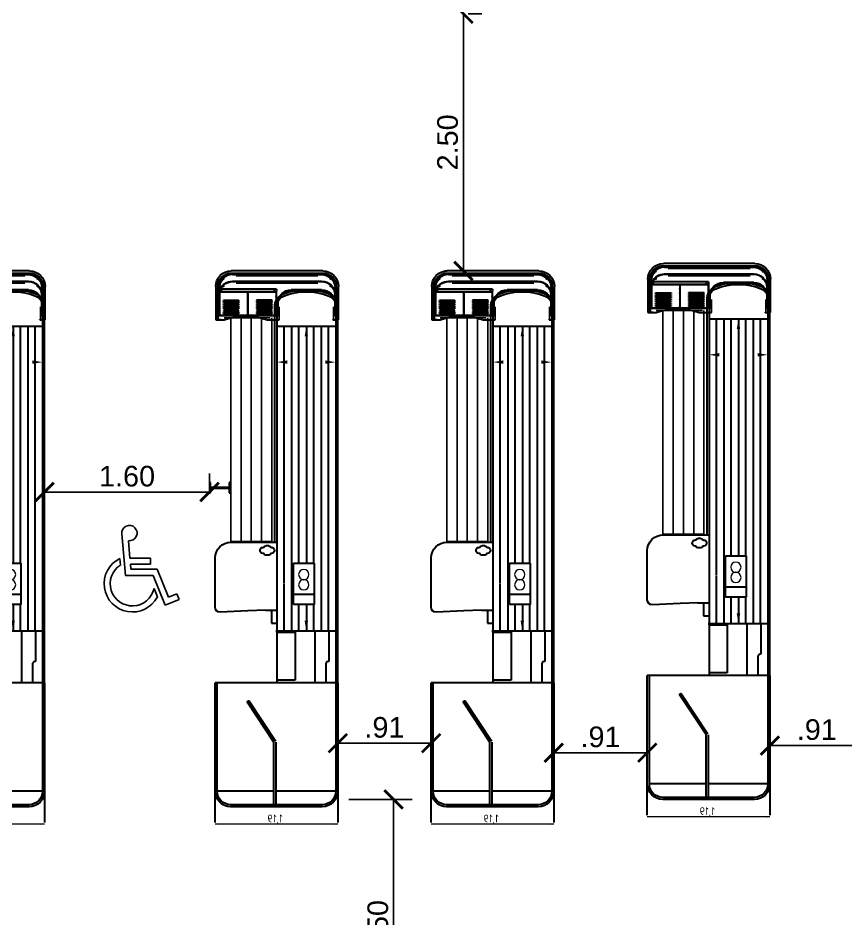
# Model space of a CAD drawing. Header units: millimetres. Extents: x 15590 to 15992, y 1055 to 1132.
# Drawn here: x 15800.44 to 15808.47, y 1075.48 to 1084.22 of the extents above; entities that cross this region are included whole.
import ezdxf
from ezdxf.enums import TextEntityAlignment as Align
from ezdxf.lldxf.tags import DXFTag

# ---------------------------------------------------------------- set-up
doc = ezdxf.new("R2010")
doc.units = ezdxf.units.MM
doc.header["$MEASUREMENT"] = 0
doc.layers.get('0').update_dxf_attribs({"lineweight": 9})
for name, color, linetype in [('AGR-CAISSE', 7, 'Continuous'), ('caisse', 7, 'Continuous'), ('CAISSES', 7, 'Continuous'), ('structure', 7, 'Continuous'), ('VISIBLE', 2, 'Continuous')]:
    doc.layers.add(name, color=color, linetype=linetype)
doc.layers.add('DM cloison', color=7, linetype='Continuous', lineweight=9)
doc.styles.add('Cotation', font='Romans.shx')
doc.styles.add('SEACAD_seiso_ttf', font='seiso.ttf')
doc.styles.get("Standard").update_dxf_attribs({"font": 'swiss.ttf', "height": 0.2})
tags = doc.linetypes.add('CENTER2', pattern=[28.575, 19.05, -3.175, 3.175, -3.175]).pattern_tags.tags
tags[10:11] = [DXFTag(74, 4), DXFTag(75, 0), DXFTag(340, '0'), DXFTag(46, 0.0), DXFTag(50, 0.0), DXFTag(44, 0.0), DXFTag(45, 0.0)]
tags[8:9] = [DXFTag(74, 4), DXFTag(75, 0), DXFTag(340, '0'), DXFTag(46, 0.0), DXFTag(50, 0.0), DXFTag(44, 0.0), DXFTag(45, 0.0)]
tags[6:7] = [DXFTag(74, 4), DXFTag(75, 0), DXFTag(340, '0'), DXFTag(46, 0.0), DXFTag(50, 0.0), DXFTag(44, 0.0), DXFTag(45, 0.0)]
tags[4:5] = [DXFTag(74, 4), DXFTag(75, 0), DXFTag(340, '0'), DXFTag(46, 0.0), DXFTag(50, 0.0), DXFTag(44, 0.0), DXFTag(45, 0.0)]
doc.dimstyles.new('DECIMAL-100', dxfattribs={"dimtxt": 0.15, "dimasz": 0.1, "dimexe": 0.2, "dimexo": 0.2, "dimgap": 0.05, "dimtad": 1, "dimzin": 4, "dimdsep": 46, "dimtxsty": 'Cotation', "dimcen": -0.5, "dimclrd": 1, "dimclre": 1, "dimclrt": 1, "dimadec": 0, "dimazin": 0, "dimtfac": 0.75, "dimtix": 1, "dimtmove": 2, "dimatfit": 3, "dimfxl": 1, "dimtvp": 0.9, "dimtolj": 1, "dimarcsym": 0})
doc.dimstyles.get("Standard").update_dxf_attribs({"dimtxt": 0.2, "dimasz": 0.18, "dimexe": 0.18, "dimexo": 0.0625, "dimgap": 0.05, "dimtad": 1, "dimzin": 4, "dimdsep": 46, "dimtxsty": 'Standard', "dimblk": 'ARCHTICK', "dimcen": 0.09, "dimadec": 0, "dimazin": 0, "dimtfac": 1, "dimtofl": 0, "dimtmove": 0, "dimatfit": 3, "dimfxl": 1, "dimtolj": 1, "dimtzin": 0, "dimarcsym": 0})

# ---------------------------------------------------------------- blocks, each defined once
blk = doc.blocks.new('_ArchTick')
at = {"color": 0, "linetype": 'ByBlock', "const_width": 0.15}
blk.add_lwpolyline([(-0.5, -0.5), (0.5, 0.5)], dxfattribs=at)
blk = doc.blocks.new('*D318')
at = {"color": 0, "lineweight": -2, "transparency": 16777216}
for p, q in [((15803.6452, 1076.6395), (15804.259, 1076.6395)), ((15804.079, 1074.1437), (15804.079, 1076.6395)), ((15803.6452, 1074.1437), (15804.259, 1074.1437))]:
    blk.add_line(p, q, dxfattribs=at)
at = {"layer": 'DEFPOINTS', "color": 0, "transparency": 16777216}
for p in [(15803.5827, 1076.6395), (15804.079, 1076.6395), (15803.5827, 1074.1437)]:
    blk.add_point(p, dxfattribs=at)
at = {"color": 0, "lineweight": -2, "transparency": 16777216, "xscale": 0.18, "yscale": 0.18, "zscale": 0.18}
for p, rotation in [((15804.079, 1076.6395), 90), ((15804.079, 1074.1437), 270)]:
    blk.add_blockref('_ArchTick', p, dxfattribs=dict(at, rotation=rotation))
at = {"color": 0, "transparency": 16777216, "insert": (15803.9262, 1075.3916), "char_height": 0.2, "attachment_point": 5, "rotation": 90}
blk.add_mtext('\\A1;2.50', dxfattribs=at)
blk = doc.blocks.new('*D303')
at = {"color": 0, "lineweight": -2, "transparency": 16777216}
for p, q in [((15804.7555, 1081.7667), (15804.7555, 1084.2627)), ((15804.8031, 1084.2627), (15804.9355, 1084.2627)), ((15805.11, 1081.7667), (15804.5755, 1081.7667))]:
    blk.add_line(p, q, dxfattribs=at)
at = {"layer": 'DEFPOINTS', "color": 0, "transparency": 16777216}
for p in [(15804.7406, 1084.2627), (15804.7555, 1084.2627), (15805.1725, 1081.7667)]:
    blk.add_point(p, dxfattribs=at)
at = {"color": 0, "lineweight": -2, "transparency": 16777216, "xscale": 0.18, "yscale": 0.18, "zscale": 0.18}
for p, rotation in [((15804.7555, 1084.2627), 90), ((15804.7555, 1081.7667), 270)]:
    blk.add_blockref('_ArchTick', p, dxfattribs=dict(at, rotation=rotation))
at = {"color": 0, "transparency": 16777216, "insert": (15804.6027, 1083.0147), "char_height": 0.2, "attachment_point": 5, "rotation": 90}
blk.add_mtext('\\A1;2.50', dxfattribs=at)
blk = doc.blocks.new('*D75')
at = {"layer": 'CAISSES', "color": 1, "lineweight": -2, "transparency": 16777216}
for p, q in [((15696.0335, 1128.7426), (15696.1047, 1128.7426)), ((15695.9047, 1125.8851), (15695.9047, 1128.6426)), ((15696.0335, 1125.7851), (15696.1047, 1125.7851))]:
    blk.add_line(p, q, dxfattribs=at)
at = {"layer": 'CAISSES', "color": 1, "transparency": 16777216}
for points in [[(15695.8881, 1128.6426), (15695.9214, 1128.6426), (15695.9047, 1128.7426)], [(15695.8881, 1125.8851), (15695.9214, 1125.8851), (15695.9047, 1125.7851)]]:
    blk.add_solid(points, dxfattribs=at)
at = {"layer": 'DEFPOINTS', "color": 0, "transparency": 16777216}
for p in [(15695.8335, 1128.7426), (15695.9047, 1128.7426), (15695.8335, 1125.7851)]:
    blk.add_point(p, dxfattribs=at)
at = {"layer": 'CAISSES', "color": 1, "transparency": 16777216, "insert": (15695.7797, 1127.2639), "char_height": 0.15, "attachment_point": 5, "rotation": 90, "style": 'Cotation'}
blk.add_mtext('\\A1;2.96', dxfattribs=at)
blk = doc.blocks.new('*D76')
at = {"layer": 'CAISSES', "color": 1, "lineweight": -2, "transparency": 16777216}
for p, q in [((15695.6199, 1128.5426), (15695.6199, 1128.194)), ((15696.1895, 1128.5426), (15696.1895, 1128.194)), ((15696.0895, 1128.394), (15695.7199, 1128.394))]:
    blk.add_line(p, q, dxfattribs=at)
at = {"layer": 'CAISSES', "color": 1, "transparency": 16777216}
for points in [[(15695.7199, 1128.4107), (15695.7199, 1128.3773), (15695.6199, 1128.394)], [(15696.0895, 1128.4107), (15696.0895, 1128.3773), (15696.1895, 1128.394)]]:
    blk.add_solid(points, dxfattribs=at)
at = {"layer": 'DEFPOINTS', "color": 0, "transparency": 16777216}
for p in [(15695.6199, 1128.7426), (15696.1895, 1128.7426), (15695.6199, 1128.394)]:
    blk.add_point(p, dxfattribs=at)
at = {"layer": 'CAISSES', "color": 1, "transparency": 16777216, "insert": (15695.9047, 1128.519), "char_height": 0.15, "attachment_point": 5, "style": 'Cotation'}
blk.add_mtext('\\A1;.57', dxfattribs=at)
blk = doc.blocks.new('A$C20E746EF')
at = {"layer": 'CAISSES', "color": 3}
for p, q in [((0.0469, 0.0595), (0.0469, 0.0035)), ((0.5733, 0.0515), (0.5733, 0.0003))]:
    blk.add_line(p, q, dxfattribs=at)
at = {"layer": 'VISIBLE', "color": 3, "linetype": 'Continuous', "lineweight": 30}
for p, q in [((0.1513, 0.4755), (1.0386, 0.4755)), ((1.0386, 0.4553), (0.1513, 0.4553)), ((1.0386, 0.4538), (0.1513, 0.4538)), ((0.1518, 0.4538), (0.1518, 0.4523)), ((0.1629, 0.4464), (0.1629, 0.4452)), ((0.1629, 0.4464), (1.027, 0.4464)), ((0.1629, 0.4452), (1.027, 0.4452)), ((0.1931, 0.4452), (0.1629, 0.4452)), ((0.1654, 0.4447), (1.0245, 0.4447)), ((0.5937, 0.4407), (0.1654, 0.4407)), ((0.9968, 0.4452), (0.1931, 0.4452)), ((0.1931, 0.4452), (0.1931, 0.4447)), ((0.1931, 0.4351), (0.1931, 0.4407)), ((1.0245, 0.4407), (0.5962, 0.4407)), ((0.9968, 0.4447), (0.9968, 0.4452)), ((1.027, 0.4452), (0.9968, 0.4452)), ((0.9968, 0.4407), (0.9968, 0.4351)), ((1.027, 0.4464), (1.027, 0.4452)), ((1.0381, 0.4523), (1.0381, 0.4538)), ((0.1628, 0.3756), (0.1629, 0.3756)), ((0.1628, 0.3741), (0.1636, 0.3741)), ((0.1629, 0.3756), (0.1629, 0.3768)), ((1.027, 0.3768), (0.1629, 0.3768)), ((1.027, 0.3756), (0.1629, 0.3756)), ((0.1931, 0.3741), (0.1636, 0.3741)), ((0.1636, 0.3741), (0.1636, 0.3726)), ((0.1931, 0.3726), (0.1636, 0.3726)), ((0.1636, 0.3726), (0.1636, 0.3726)), ((0.1931, 0.3756), (0.1931, 0.3741)), ((0.1931, 0.3656), (0.1931, 0.3741)), ((0.9917, 0.4301), (0.1981, 0.4301)), ((0.9917, 0.3605), (0.1981, 0.3605)), ((0.9968, 0.3741), (0.9968, 0.3756)), ((0.9968, 0.3741), (0.9968, 0.3656)), ((1.0268, 0.3741), (0.9968, 0.3741)), ((1.0268, 0.3726), (0.9968, 0.3726)), ((1.0268, 0.3741), (1.027, 0.3741)), ((1.0268, 0.3741), (1.0268, 0.3726)), ((1.0268, 0.3726), (1.0268, 0.3726)), ((1.027, 0.3756), (1.027, 0.3768)), ((0, 0.0015), (0, 0.3242)), ((0.0202, 0.3242), (0.0202, 0.0398)), ((0.0217, 0.3242), (0.0217, 0.0418)), ((0.0217, 0.2889), (0.0217, 0.2889)), ((0.0222, 0.2889), (0.0217, 0.2889)), ((0.0222, 0.3242), (0.0222, 0.0419)), ((0.0237, 0.3242), (0.0222, 0.3242)), ((0.0318, 0.2839), (0.0318, 0.3141)), ((0.0318, 0.2839), (0.0318, 0.246)), ((0.0323, 0.2839), (0.0318, 0.2839)), ((0.0323, 0.2561), (0.0323, 0.3116)), ((0.0363, 0.3116), (0.0363, 0.2788)), ((0.0363, 0.2839), (0.0378, 0.2839)), ((0.1628, 0.2935), (0.1629, 0.2935)), ((0.1628, 0.2919), (0.1628, 0.2919)), ((0.1931, 0.2919), (0.1628, 0.2919)), ((0.1628, 0.2919), (0.1628, 0.2904)), ((0.1931, 0.2904), (0.1628, 0.2904)), ((0.1628, 0.2904), (0.1628, 0.2904)), ((0.1629, 0.2935), (0.1629, 0.2947)), ((0.4573, 0.2947), (0.1629, 0.2947)), ((0.4573, 0.2935), (0.1629, 0.2935)), ((0.1931, 0.2935), (0.1931, 0.2919)), ((0.1931, 0.2834), (0.1931, 0.2919)), ((0.422, 0.2783), (0.1981, 0.2783)), ((0.427, 0.2919), (0.427, 0.2935)), ((0.427, 0.2919), (0.427, 0.2834)), ((0.4573, 0.2919), (0.427, 0.2919)), ((0.4573, 0.2904), (0.427, 0.2904)), ((0.4573, 0.2935), (0.4573, 0.2947)), ((0.4573, 0.2919), (0.4573, 0.2904)), ((0.4573, 0.2904), (0.4573, 0.2904)), ((0.601, 0.2989), (0.6212, 0.2989)), ((0.601, 0.2987), (0.601, 0.2989)), ((0.601, 0.2987), (0.601, 0.2817)), ((0.601, 0.2817), (0.601, 0.2803)), ((0.601, 0.2189), (0.601, 0.2803)), ((0.6028, 0.2768), (0.6028, 0.054)), ((0.6043, 0.2756), (0.6043, 0.054)), ((0.6212, 0.2742), (0.6212, 0.2998)), ((0.6212, 0.2998), (1.1374, 0.2998)), ((0.6212, 0.2731), (0.6212, 0.2742)), ((1.1374, 0.2742), (0.6212, 0.2742)), ((1.1374, 0.2731), (0.6212, 0.2731)), ((0.6212, 0.2731), (1.1374, 0.2731)), ((0.6212, 0.2718), (1.1374, 0.2718)), ((0.8785, 0.2718), (0.8785, 0.0538)), ((0.8801, 0.2718), (0.8801, 0.0538)), ((1.1374, 0.2998), (1.1374, 0.2742)), ((1.1374, 0.2989), (1.1576, 0.2989)), ((1.1374, 0.2731), (1.1374, 0.2742)), ((1.1536, 0.2989), (1.1536, 0.3116)), ((1.1543, 0.2758), (1.1543, 0.0538)), ((1.1559, 0.2768), (1.1559, 0.0538)), ((1.1576, 0.3116), (1.1576, 0.2559)), ((1.1576, 0.2987), (1.1576, 0.2989)), ((1.1576, 0.2987), (1.1576, 0.2817)), ((1.1581, 0.2839), (1.1576, 0.2839)), ((1.1576, 0.2803), (1.1576, 0.2817)), ((1.1576, 0.2189), (1.1576, 0.2803)), ((1.1581, 0.3141), (1.1581, 0.2839)), ((1.1581, 0.0671), (1.1581, 0.2839)), ((1.1677, 0.3242), (1.1662, 0.3242)), ((1.1677, 0.0419), (1.1677, 0.3242)), ((1.1682, 0.2889), (1.1677, 0.2889)), ((1.1682, 0.0418), (1.1682, 0.3242)), ((1.1682, 0.2889), (1.1682, 0.2889)), ((1.1697, 0.0398), (1.1697, 0.3242)), ((1.1899, 0.3242), (1.1899, 0.0003)), ((0.0318, 0.2143), (0.0318, 0.2445)), ((0.0318, 0.2143), (0.0318, 0.1624)), ((0.0333, 0.2143), (0.0318, 0.2143)), ((0.0333, 0.2143), (0.0333, 0.2445)), ((0.0333, 0.2143), (0.0418, 0.2143)), ((0.034, 0.2445), (0.034, 0.2143)), ((0.034, 0.2445), (0.0355, 0.2445)), ((0.0355, 0.2445), (0.0355, 0.2445)), ((0.0355, 0.2445), (0.0355, 0.2143)), ((0.601, 0.2189), (0.601, 0.2189)), ((0.601, 0.0459), (0.601, 0.2189)), ((0.6022, 0.2341), (0.6028, 0.2341)), ((0.6022, 0.2275), (0.6022, 0.2341)), ((0.6028, 0.2284), (0.6022, 0.2284)), ((0.6028, 0.2275), (0.6022, 0.2275)), ((0.6022, 0.1928), (0.6028, 0.1928)), ((0.6022, 0.1871), (0.6022, 0.1928)), ((0.6022, 0.1916), (0.6028, 0.1916)), ((0.6028, 0.1871), (0.6022, 0.1871)), ((0.6025, 0.1871), (0.6025, 0.1916)), ((0.6028, 0.1904), (0.6025, 0.1904)), ((0.6025, 0.1904), (0.6025, 0.1904)), ((0.6025, 0.1871), (0.6025, 0.1904)), ((0.6431, 0.1897), (0.6431, 0.1926)), ((0.6431, 0.1926), (0.7943, 0.1926)), ((0.6431, 0.1913), (0.7943, 0.1913)), ((0.7943, 0.1897), (0.6431, 0.1897)), ((0.6431, 0.1781), (0.6431, 0.181)), ((0.6431, 0.181), (0.7943, 0.181)), ((0.6431, 0.1797), (0.7943, 0.1797)), ((0.7943, 0.1781), (0.6431, 0.1781)), ((0.7943, 0.1926), (0.7943, 0.1897)), ((0.7943, 0.181), (0.7943, 0.1781)), ((0.8783, 0.2341), (0.8785, 0.2341)), ((0.8783, 0.2275), (0.8783, 0.2341)), ((0.8785, 0.2284), (0.8783, 0.2284)), ((0.8785, 0.2275), (0.8783, 0.2275)), ((0.8783, 0.1871), (0.8783, 0.1928)), ((0.8783, 0.1928), (0.8785, 0.1928)), ((0.8783, 0.1916), (0.8785, 0.1916)), ((0.8785, 0.1871), (0.8783, 0.1871)), ((0.8801, 0.2341), (0.8803, 0.2341)), ((0.8803, 0.2284), (0.8801, 0.2284)), ((0.8803, 0.2275), (0.8801, 0.2275)), ((0.8801, 0.1928), (0.8803, 0.1928)), ((0.8801, 0.1916), (0.8803, 0.1916)), ((0.8803, 0.1871), (0.8801, 0.1871)), ((0.8803, 0.2341), (0.8803, 0.2275)), ((0.8803, 0.1928), (0.8803, 0.1871)), ((0.9643, 0.1926), (0.9643, 0.1897)), ((1.1155, 0.1926), (0.9643, 0.1926)), ((1.1155, 0.1913), (0.9643, 0.1913)), ((0.9643, 0.1897), (1.1155, 0.1897)), ((0.9643, 0.181), (0.9643, 0.1781)), ((1.1155, 0.181), (0.9643, 0.181)), ((1.1155, 0.1797), (0.9643, 0.1797)), ((0.9643, 0.1781), (1.1155, 0.1781)), ((1.1155, 0.1897), (1.1155, 0.1926)), ((1.1155, 0.1781), (1.1155, 0.181)), ((1.1559, 0.2341), (1.1564, 0.2341)), ((1.1564, 0.2284), (1.1559, 0.2284)), ((1.1564, 0.2275), (1.1559, 0.2275)), ((1.1559, 0.1928), (1.1564, 0.1928)), ((1.1559, 0.1916), (1.1564, 0.1916)), ((1.1559, 0.1904), (1.1561, 0.1904)), ((1.1564, 0.1871), (1.1559, 0.1871)), ((1.1561, 0.1871), (1.1561, 0.1916)), ((1.1561, 0.1904), (1.1561, 0.1904)), ((1.1561, 0.1871), (1.1561, 0.1904)), ((1.1564, 0.2341), (1.1564, 0.2275)), ((1.1564, 0.1928), (1.1564, 0.1871)), ((1.1576, 0.2189), (1.1576, 0.2189)), ((1.1576, 0.0459), (1.1576, 0.2189)), ((1.1581, 0.2143), (1.1576, 0.2143)), ((1.1581, 0.2445), (1.1581, 0.2143)), ((1.1581, 0.0479), (1.1581, 0.2143)), ((0.0318, 0.1321), (0.0318, 0.1624)), ((0.0318, 0.1321), (0.0318, 0.0464)), ((0.0333, 0.1321), (0.0318, 0.1321)), ((0.0333, 0.1624), (0.0333, 0.1624)), ((0.0333, 0.1624), (0.0333, 0.1321)), ((0.0333, 0.1624), (0.0348, 0.1624)), ((0.0333, 0.1321), (0.0418, 0.1321)), ((0.0348, 0.1624), (0.0348, 0.1624)), ((0.0348, 0.1624), (0.0348, 0.1321)), ((0.0469, 0.1271), (0.0469, 0.0515)), ((0.5733, 0.0515), (0.5733, 0.1271)), ((0.5783, 0.1321), (0.5869, 0.1321)), ((0.5854, 0.1624), (0.5854, 0.1624)), ((0.5869, 0.1624), (0.5854, 0.1624)), ((0.5854, 0.1321), (0.5854, 0.1624)), ((0.5869, 0.1624), (0.5869, 0.1624)), ((0.5869, 0.1321), (0.5869, 0.1624)), ((0.5884, 0.1321), (0.5869, 0.1321)), ((0.5884, 0.1624), (0.5884, 0.1321)), ((0.5884, 0.0464), (0.5884, 0.1321)), ((0.6022, 0.1292), (0.6028, 0.1292)), ((0.6022, 0.1234), (0.6022, 0.1292)), ((0.6022, 0.128), (0.6028, 0.128)), ((0.6028, 0.1234), (0.6022, 0.1234)), ((0.6025, 0.1234), (0.6025, 0.128)), ((0.6028, 0.1268), (0.6025, 0.1268)), ((0.6025, 0.1268), (0.6025, 0.1268)), ((0.6025, 0.1234), (0.6025, 0.1268)), ((0.6431, 0.1665), (0.6431, 0.1694)), ((0.6431, 0.1694), (0.7943, 0.1694)), ((0.6431, 0.1682), (0.7943, 0.1682)), ((0.7943, 0.1665), (0.6431, 0.1665)), ((0.6431, 0.155), (0.6431, 0.1578)), ((0.6431, 0.1578), (0.7943, 0.1578)), ((0.6431, 0.1566), (0.7943, 0.1566)), ((0.7943, 0.155), (0.6431, 0.155)), ((0.6431, 0.1434), (0.6431, 0.1463)), ((0.6431, 0.1463), (0.7943, 0.1463)), ((0.6431, 0.145), (0.7943, 0.145)), ((0.7943, 0.1434), (0.6431, 0.1434)), ((0.6431, 0.1318), (0.6431, 0.1347)), ((0.6431, 0.1347), (0.7943, 0.1347)), ((0.6431, 0.1335), (0.7943, 0.1335)), ((0.7943, 0.1318), (0.6431, 0.1318)), ((0.6431, 0.1203), (0.6431, 0.1231)), ((0.6431, 0.1231), (0.7943, 0.1231)), ((0.6431, 0.1219), (0.7943, 0.1219)), ((0.7943, 0.1203), (0.6431, 0.1203)), ((0.6431, 0.1087), (0.6431, 0.1116)), ((0.6431, 0.1116), (0.7943, 0.1116)), ((0.6431, 0.1103), (0.7943, 0.1103)), ((0.7943, 0.1087), (0.6431, 0.1087)), ((0.6431, 0.0971), (0.6431, 0.1)), ((0.6431, 0.1), (0.7943, 0.1)), ((0.6431, 0.0988), (0.7943, 0.0988)), ((0.7943, 0.0971), (0.6431, 0.0971)), ((0.6431, 0.0855), (0.6431, 0.0884)), ((0.6431, 0.0884), (0.7943, 0.0884)), ((0.7943, 0.1694), (0.7943, 0.1665)), ((0.7943, 0.1578), (0.7943, 0.155)), ((0.7943, 0.1463), (0.7943, 0.1434)), ((0.7943, 0.1347), (0.7943, 0.1318)), ((0.7943, 0.1231), (0.7943, 0.1203)), ((0.7943, 0.1116), (0.7943, 0.1087)), ((0.7943, 0.1), (0.7943, 0.0971)), ((0.7943, 0.0884), (0.7943, 0.0855)), ((0.8783, 0.1234), (0.8783, 0.1292)), ((0.8783, 0.1292), (0.8785, 0.1292)), ((0.8783, 0.128), (0.8785, 0.128)), ((0.8785, 0.1234), (0.8783, 0.1234)), ((0.8801, 0.1292), (0.8803, 0.1292)), ((0.8801, 0.128), (0.8803, 0.128)), ((0.8803, 0.1234), (0.8801, 0.1234)), ((0.8803, 0.1292), (0.8803, 0.1234)), ((0.9643, 0.1694), (0.9643, 0.1665)), ((1.1155, 0.1694), (0.9643, 0.1694)), ((1.1155, 0.1682), (0.9643, 0.1682)), ((0.9643, 0.1665), (1.1155, 0.1665)), ((0.9643, 0.1578), (0.9643, 0.155)), ((1.1155, 0.1578), (0.9643, 0.1578)), ((1.1155, 0.1566), (0.9643, 0.1566)), ((0.9643, 0.155), (1.1155, 0.155)), ((0.9643, 0.1463), (0.9643, 0.1434)), ((1.1155, 0.1463), (0.9643, 0.1463)), ((1.1155, 0.145), (0.9643, 0.145)), ((0.9643, 0.1434), (1.1155, 0.1434)), ((0.9643, 0.1347), (0.9643, 0.1318)), ((1.1155, 0.1347), (0.9643, 0.1347)), ((1.1155, 0.1335), (0.9643, 0.1335)), ((0.9643, 0.1318), (1.1155, 0.1318)), ((0.9643, 0.1231), (0.9643, 0.1203)), ((1.1155, 0.1231), (0.9643, 0.1231)), ((1.1155, 0.1219), (0.9643, 0.1219)), ((0.9643, 0.1203), (1.1155, 0.1203)), ((0.9643, 0.1116), (0.9643, 0.1087)), ((1.1155, 0.1116), (0.9643, 0.1116)), ((1.1155, 0.1103), (0.9643, 0.1103)), ((0.9643, 0.1087), (1.1155, 0.1087)), ((0.9643, 0.1), (0.9643, 0.0971)), ((1.1155, 0.1), (0.9643, 0.1)), ((1.1155, 0.0988), (0.9643, 0.0988)), ((0.9643, 0.0971), (1.1155, 0.0971)), ((0.9643, 0.0884), (0.9643, 0.0855)), ((1.1155, 0.0884), (0.9643, 0.0884)), ((1.1155, 0.1665), (1.1155, 0.1694)), ((1.1155, 0.155), (1.1155, 0.1578)), ((1.1155, 0.1434), (1.1155, 0.1463)), ((1.1155, 0.1318), (1.1155, 0.1347)), ((1.1155, 0.1203), (1.1155, 0.1231)), ((1.1155, 0.1087), (1.1155, 0.1116)), ((1.1155, 0.0971), (1.1155, 0.1)), ((1.1155, 0.0855), (1.1155, 0.0884)), ((1.1559, 0.1292), (1.1564, 0.1292)), ((1.1559, 0.128), (1.1564, 0.128)), ((1.1559, 0.1268), (1.1561, 0.1268)), ((1.1564, 0.1234), (1.1559, 0.1234)), ((1.1561, 0.1234), (1.1561, 0.128)), ((1.1561, 0.1268), (1.1561, 0.1268)), ((1.1561, 0.1234), (1.1561, 0.1268)), ((1.1564, 0.1292), (1.1564, 0.1234)), ((0, 0.0015), (0.0202, 0.0015)), ((0.0202, 0.0035), (0.0202, 0.0398)), ((0.0202, 0.003), (0.0202, 0.0015)), ((0.0217, 0.0015), (0.0222, 0.0015)), ((0.0222, 0.0419), (0.0222, 0.0398)), ((0.0222, 0.0419), (0.0469, 0.0419)), ((0.0222, 0.0035), (0.0222, 0.0398)), ((0.0222, 0.0035), (0.0222, 0.0398)), ((0.0524, 0.0035), (0.0222, 0.0035)), ((0.0222, 0.0015), (0.0222, 0.0003)), ((0.0524, 0.0015), (0.0222, 0.0015)), ((0.0469, 0.0003), (0.0222, 0.0003)), ((0.0318, 0.0464), (0.0333, 0.0464)), ((0.0318, 0.0419), (0.0318, 0.0464)), ((0.0418, 0.0464), (0.0333, 0.0464)), ((0.0333, 0.0464), (0.0333, 0.0434)), ((0.0333, 0.0419), (0.0333, 0.0434)), ((0.0333, 0.0434), (0.0348, 0.0434)), ((0.0333, 0.0419), (0.0333, 0.0434)), ((0.0348, 0.0464), (0.0348, 0.0434)), ((0.0348, 0.0434), (0.0348, 0.0434)), ((0.0348, 0.0434), (0.0348, 0.0434)), ((0.0348, 0.0419), (0.0348, 0.0434)), ((0.0348, 0.0434), (0.0469, 0.0434)), ((0.0474, 0.0035), (0.0474, 0.0015)), ((0.0524, 0.0035), (0.0474, 0.0035)), ((0.0474, 0.003), (0.0519, 0.003)), ((0.0474, 0.003), (0.0519, 0.003)), ((0.0519, 0.003), (0.0519, 0.0035)), ((0.0519, 0.0015), (0.0519, 0.003)), ((0.0524, 0.0035), (0.0524, 0.0015)), ((0.0524, 0.0035), (0.0524, 0.002)), ((0.0524, 0.002), (0.0524, 0.002)), ((0.5733, 0.0434), (0.5854, 0.0434)), ((0.5733, 0.0419), (0.601, 0.0419)), ((0.6919, 0.0003), (0.5733, 0.0003)), ((0.5869, 0.0464), (0.5783, 0.0464)), ((0.5854, 0.0434), (0.5854, 0.0464)), ((0.5854, 0.0434), (0.5854, 0.0434)), ((0.5869, 0.0434), (0.5854, 0.0434)), ((0.5854, 0.0434), (0.5854, 0.0434)), ((0.5854, 0.0419), (0.5854, 0.0434)), ((0.5854, 0.0434), (0.5869, 0.0434)), ((0.5869, 0.0464), (0.5884, 0.0464)), ((0.5869, 0.0434), (0.5869, 0.0464)), ((0.5869, 0.0434), (0.5869, 0.0419)), ((0.5884, 0.0464), (0.5884, 0.0419)), ((0.5884, 0.0449), (0.601, 0.0449)), ((0.5884, 0.0434), (0.601, 0.0434)), ((0.601, 0.0459), (0.601, 0.0432)), ((0.601, 0.0432), (0.601, 0.0429)), ((1.1576, 0.0432), (0.601, 0.0432)), ((0.6025, 0.0429), (0.601, 0.0429)), ((0.601, 0.0419), (0.601, 0.0429)), ((0.6025, 0.0419), (0.601, 0.0419)), ((0.6022, 0.0656), (0.6028, 0.0656)), ((0.6022, 0.0598), (0.6022, 0.0656)), ((0.6022, 0.0644), (0.6028, 0.0644)), ((0.6028, 0.0598), (0.6022, 0.0598)), ((0.6025, 0.0598), (0.6025, 0.0644)), ((0.6028, 0.0632), (0.6025, 0.0632)), ((0.6025, 0.0632), (0.6025, 0.0632)), ((0.6025, 0.0598), (0.6025, 0.0632)), ((0.6025, 0.0432), (0.6025, 0.0429)), ((0.6025, 0.0419), (0.6025, 0.0429)), ((0.6025, 0.0419), (1.1561, 0.0419)), ((0.6043, 0.054), (0.6028, 0.054)), ((0.6431, 0.0872), (0.7943, 0.0872)), ((0.7943, 0.0855), (0.6431, 0.0855)), ((0.6431, 0.074), (0.6431, 0.0769)), ((0.6431, 0.0769), (0.7943, 0.0769)), ((0.6431, 0.0756), (0.7943, 0.0756)), ((0.7943, 0.074), (0.6431, 0.074)), ((0.6431, 0.0653), (0.7943, 0.0653)), ((0.6431, 0.0624), (0.6431, 0.0653)), ((0.6431, 0.0641), (0.7943, 0.0641)), ((0.7943, 0.0624), (0.6431, 0.0624)), ((0.7943, 0.0769), (0.7943, 0.074)), ((0.7943, 0.0653), (0.7943, 0.0624)), ((0.8783, 0.0598), (0.8783, 0.0656)), ((0.8783, 0.0656), (0.8785, 0.0656)), ((0.8783, 0.0644), (0.8785, 0.0644)), ((0.8785, 0.0598), (0.8783, 0.0598)), ((0.8801, 0.0656), (0.8803, 0.0656)), ((0.8801, 0.0644), (0.8803, 0.0644)), ((0.8803, 0.0598), (0.8801, 0.0598)), ((0.8803, 0.0656), (0.8803, 0.0598)), ((1.1155, 0.0872), (0.9643, 0.0872)), ((0.9643, 0.0855), (1.1155, 0.0855)), ((0.9643, 0.0769), (0.9643, 0.074)), ((1.1155, 0.0769), (0.9643, 0.0769)), ((1.1155, 0.0756), (0.9643, 0.0756)), ((0.9643, 0.074), (1.1155, 0.074)), ((1.1155, 0.0653), (0.9643, 0.0653)), ((0.9643, 0.0653), (0.9643, 0.0624)), ((1.1155, 0.0641), (0.9643, 0.0641)), ((0.9643, 0.0624), (1.1155, 0.0624)), ((1.1899, 0.0003), (1.1086, 0.0003)), ((1.1155, 0.074), (1.1155, 0.0769)), ((1.1155, 0.0624), (1.1155, 0.0653)), ((1.1374, 0.0015), (1.1374, 0.0035)), ((1.1677, 0.0035), (1.1374, 0.0035)), ((1.1425, 0.0035), (1.1374, 0.0035)), ((1.138, 0.002), (1.1374, 0.002)), ((1.1677, 0.0015), (1.1374, 0.0015)), ((1.138, 0.0035), (1.138, 0.003)), ((1.138, 0.003), (1.1425, 0.003)), ((1.138, 0.0015), (1.138, 0.003)), ((1.138, 0.003), (1.1425, 0.003)), ((1.1425, 0.0035), (1.1425, 0.0015)), ((1.1677, 0.0015), (1.1425, 0.0015)), ((1.1559, 0.0656), (1.1564, 0.0656)), ((1.1559, 0.0644), (1.1564, 0.0644)), ((1.1559, 0.0632), (1.1561, 0.0632)), ((1.1564, 0.0598), (1.1559, 0.0598)), ((1.1561, 0.0598), (1.1561, 0.0644)), ((1.1561, 0.0632), (1.1561, 0.0632)), ((1.1561, 0.0598), (1.1561, 0.0632)), ((1.1561, 0.0432), (1.1561, 0.0429)), ((1.1561, 0.0429), (1.1576, 0.0429)), ((1.1561, 0.0419), (1.1561, 0.0429)), ((1.1561, 0.0419), (1.1576, 0.0419)), ((1.1564, 0.0656), (1.1564, 0.0598)), ((1.1576, 0.0479), (1.1581, 0.0479)), ((1.1576, 0.0459), (1.1576, 0.0432)), ((1.1576, 0.0447), (1.1576, 0.0447)), ((1.1576, 0.0432), (1.1576, 0.0429)), ((1.1576, 0.0419), (1.1576, 0.0429)), ((1.1576, 0.0419), (1.1677, 0.0419)), ((1.1581, 0.062), (1.1581, 0.0671)), ((1.1581, 0.0671), (1.1581, 0.0671)), ((1.1581, 0.062), (1.1581, 0.062)), ((1.1581, 0.057), (1.1581, 0.062)), ((1.1581, 0.057), (1.1581, 0.0419)), ((1.1581, 0.0479), (1.1581, 0.0419)), ((1.1677, 0.0398), (1.1677, 0.0419)), ((1.1677, 0.0398), (1.1677, 0.0035)), ((1.1677, 0.0398), (1.1677, 0.0035)), ((1.1677, 0.0015), (1.1677, 0.0003)), ((1.1677, 0.0015), (1.1682, 0.0015)), ((1.1677, 0), (1.1677, 0.0003)), ((1.1697, 0.0398), (1.1697, 0.0035)), ((1.1697, 0), (1.1697, 0.003)), ((1.1697, 0), (1.1677, 0))]:
    blk.add_line(p, q, dxfattribs=at)
for centre, radius in [((0.2218, 0.4377), 0.00303), ((0.5949, 0.4377), 0.00328), ((0.5949, 0.4377), 0.00303), ((0.968, 0.4377), 0.00303), ((0.0762, 0.4007), 0.00303), ((1.1136, 0.4007), 0.00303), ((0.0762, 0.3312), 0.00403), ((0.0762, 0.3312), 0.00303), ((1.1136, 0.3312), 0.00403), ((1.1136, 0.3312), 0.00303), ((0.0762, 0.249), 0.00403), ((0.0762, 0.249), 0.00303), ((0.5439, 0.249), 0.00403), ((0.5439, 0.249), 0.00303)]:
    blk.add_circle(centre, radius, dxfattribs=at)
for centre, radius, start, end in [((0.1513, 0.3242), 0.1513, 90, 180), ((0.1513, 0.3242), 0.1311, 90, 180), ((0.1513, 0.3242), 0.1296, 90, 180), ((0.1518, 0.3242), 0.1281, 90, 180), ((0.1629, 0.3141), 0.1311, 90, 180), ((0.1654, 0.3116), 0.1331, 90, 180), ((0.1654, 0.3116), 0.1291, 90, 134.94638), ((0.2218, 0.4377), 0.00328, 112.61986, 0), ((0.968, 0.4377), 0.00328, 112.61986, 0), ((1.0245, 0.3116), 0.1331, 0, 90), ((1.027, 0.3141), 0.1311, 0, 90), ((1.0381, 0.3242), 0.1281, 0, 90), ((1.0386, 0.3242), 0.1513, 0, 90), ((1.0386, 0.3242), 0.1311, 0, 90), ((1.0386, 0.3242), 0.1296, 0, 90), ((0.1628, 0.2445), 0.1311, 90, 180), ((0.1628, 0.2445), 0.1296, 90, 180), ((0.1636, 0.2445), 0.1281, 90, 180), ((0.1629, 0.3141), 0.1296, 126.75918, 143.24082), ((1.0268, 0.2445), 0.1281, 25.0914, 90), ((1.027, 0.2445), 0.1311, 24.47188, 90), ((1.027, 0.2445), 0.1296, 24.77666, 90), ((1.027, 0.3141), 0.1296, 36.75918, 53.24082), ((1.0245, 0.3116), 0.1291, 0, 44.94638), ((0.1628, 0.1624), 0.1311, 90, 180), ((0.1628, 0.1624), 0.1296, 90, 180), ((0.1628, 0.1624), 0.1281, 90, 180), ((0.1654, 0.242), 0.1331, 126.97914, 143.02086), ((0.1654, 0.1599), 0.1331, 126.97914, 143.02086), ((0.4573, 0.1624), 0.1311, 0, 90), ((0.4573, 0.1624), 0.1296, 0, 90), ((0.4573, 0.1624), 0.1281, 0, 90), ((0.4548, 0.1599), 0.1331, 36.97914, 53.02086), ((1.0245, 0.242), 0.1331, 36.97914, 53.02086), ((1.027, 0.2445), 0.1311, 0, 4.98638), ((0.9003, -0.5628), 0.6004, 69.69652, 110.30348)]:
    blk.add_arc(centre, radius, start, end, dxfattribs=at)
for points in [[(0.6212, 0.2731), (0.601, 0.2731), (0.601, 0.2817)], [(0.6212, 0.2718), (0.601, 0.2718), (0.601, 0.2803)], [(1.1576, 0.2817), (1.1576, 0.2731), (1.1374, 0.2731)], [(1.1576, 0.2803), (1.1576, 0.2718), (1.1374, 0.2718)]]:
    blk.add_rational_spline(points, [1, 0.707106781187, 1], degree=2, dxfattribs=at)
blk = doc.blocks.new('*D321')
at = {"color": 0, "lineweight": -2, "transparency": 16777216}
for p, q in [((15800.6935, 1079.6763), (15800.6935, 1079.8019)), ((15802.2933, 1079.6763), (15802.2933, 1079.8019)), ((15802.2933, 1079.6219), (15800.6935, 1079.6219))]:
    blk.add_line(p, q, dxfattribs=at)
at = {"layer": 'DEFPOINTS', "color": 0, "transparency": 16777216}
for p in [(15800.6935, 1079.6219), (15800.6935, 1079.6138), (15802.2933, 1079.6138)]:
    blk.add_point(p, dxfattribs=at)
at = {"color": 0, "lineweight": -2, "transparency": 16777216, "xscale": 0.18, "yscale": 0.18, "zscale": 0.18, "rotation": 180}
blk.add_blockref('_ArchTick', (15800.6935, 1079.6219), dxfattribs=at)
at = {"color": 0, "lineweight": -2, "transparency": 16777216, "xscale": 0.18, "yscale": 0.18, "zscale": 0.18}
blk.add_blockref('_ArchTick', (15802.2933, 1079.6219), dxfattribs=at)
at = {"color": 0, "transparency": 16777216, "insert": (15801.4934, 1079.7747), "char_height": 0.2, "attachment_point": 5}
blk.add_mtext('\\A1;1.60', dxfattribs=at)
blk = doc.blocks.new('cai panneau handicape')
at = {"color": 0}
for p, q in [((-0.4538, 0.1537), (-0.3166, 0.2082)), ((-0.3166, 0.2082), (-0.2018, -0.0807)), ((-0.4538, 0.1537), (-0.432, 0.0988)), ((-0.432, 0.0988), (-0.3497, 0.1315)), ((-0.3497, 0.1315), (-0.2419, -0.1398)), ((-0.2424, 0.1283), (-0.21, 0.0468)), ((-0.2018, -0.0807), (0.0677, -0.0807)), ((0.0677, -0.0807), (0.103, -0.4848)), ((-0.2419, -0.1398), (0.0136, -0.1398)), ((0.018, -0.19), (0.0136, -0.1398)), ((-0.1756, -0.19), (0.018, -0.19)), ((-0.1756, -0.19), (-0.1756, -0.2491)), ((-0.1756, -0.2491), (0.0232, -0.2491)), ((0.0379, -0.4174), (0.0232, -0.2491)), ((0.1154, -0.1816), (0.121, -0.2461))]:
    blk.add_line(p, q, dxfattribs=at)
for centre, major_axis, start_param, end_param in [((0, 0), (-0.1939, 0.1939), 2.813248, 6.581904), ((0, 0), (-0.1521, 0.1521), 2.922199, 6.849409), ((0.0288, -0.4913), (-0.0527, 0.0527), -0.90722, 4.01418)]:
    blk.add_ellipse(centre, major_axis=major_axis, ratio=1, start_param=start_param, end_param=end_param, dxfattribs=at)
blk = doc.blocks.new('Handi')
at = {"rotation": 180}
blk.add_blockref('cai panneau handicape', (0, 0), dxfattribs=at)
blk = doc.blocks.new('*D325')
at = {"color": 0, "lineweight": -2, "transparency": 16777216}
for p, q in [((15807.728, 1077.2311), (15807.728, 1076.9831)), ((15808.638, 1077.2311), (15808.638, 1076.9831)), ((15807.728, 1077.1631), (15808.638, 1077.1631))]:
    blk.add_line(p, q, dxfattribs=at)
at = {"layer": 'DEFPOINTS', "color": 0, "transparency": 16777216}
for p in [(15807.728, 1077.2936), (15808.638, 1077.2936), (15808.638, 1077.1631)]:
    blk.add_point(p, dxfattribs=at)
at = {"color": 0, "lineweight": -2, "transparency": 16777216, "xscale": 0.18, "yscale": 0.18, "zscale": 0.18, "rotation": 180}
blk.add_blockref('_ArchTick', (15807.728, 1077.1631), dxfattribs=at)
at = {"color": 0, "lineweight": -2, "transparency": 16777216, "xscale": 0.18, "yscale": 0.18, "zscale": 0.18}
blk.add_blockref('_ArchTick', (15808.638, 1077.1631), dxfattribs=at)
at = {"color": 0, "transparency": 16777216, "insert": (15808.183, 1077.3159), "char_height": 0.2, "attachment_point": 5}
blk.add_mtext('\\A1;.91', dxfattribs=at)
blk = doc.blocks.new('*D326')
at = {"color": 0, "lineweight": -2, "transparency": 16777216}
for p, q in [((15805.632, 1077.1544), (15805.632, 1077.2727)), ((15806.5388, 1077.1544), (15806.5388, 1077.2727)), ((15805.632, 1077.0927), (15806.5388, 1077.0927))]:
    blk.add_line(p, q, dxfattribs=at)
at = {"layer": 'DEFPOINTS', "color": 0, "transparency": 16777216}
for p in [(15805.632, 1077.0919), (15806.5388, 1077.0927), (15806.5388, 1077.0919)]:
    blk.add_point(p, dxfattribs=at)
at = {"color": 0, "lineweight": -2, "transparency": 16777216, "xscale": 0.18, "yscale": 0.18, "zscale": 0.18, "rotation": 180}
blk.add_blockref('_ArchTick', (15805.632, 1077.0927), dxfattribs=at)
at = {"color": 0, "lineweight": -2, "transparency": 16777216, "xscale": 0.18, "yscale": 0.18, "zscale": 0.18}
blk.add_blockref('_ArchTick', (15806.5388, 1077.0927), dxfattribs=at)
at = {"color": 0, "transparency": 16777216, "insert": (15806.0854, 1077.2455), "char_height": 0.2, "attachment_point": 5}
blk.add_mtext('\\A1;.91', dxfattribs=at)
blk = doc.blocks.new('*D327')
at = {"color": 0, "lineweight": -2, "transparency": 16777216}
for p, q in [((15803.5371, 1077.1544), (15803.5371, 1077.365)), ((15804.4427, 1077.1544), (15804.4427, 1077.365)), ((15803.5371, 1077.185), (15804.4427, 1077.185))]:
    blk.add_line(p, q, dxfattribs=at)
at = {"layer": 'DEFPOINTS', "color": 0, "transparency": 16777216}
for p in [(15804.4427, 1077.185), (15803.5371, 1077.0919), (15804.4427, 1077.0919)]:
    blk.add_point(p, dxfattribs=at)
at = {"color": 0, "lineweight": -2, "transparency": 16777216, "xscale": 0.18, "yscale": 0.18, "zscale": 0.18, "rotation": 180}
blk.add_blockref('_ArchTick', (15803.5371, 1077.185), dxfattribs=at)
at = {"color": 0, "lineweight": -2, "transparency": 16777216, "xscale": 0.18, "yscale": 0.18, "zscale": 0.18}
blk.add_blockref('_ArchTick', (15804.4427, 1077.185), dxfattribs=at)
at = {"color": 0, "transparency": 16777216, "insert": (15803.9899, 1077.3378), "char_height": 0.2, "attachment_point": 5}
blk.add_mtext('\\A1;.91', dxfattribs=at)
blk = doc.blocks.new('CAISSE 520')
for centre in [(-0.2898, 2.2504), (-0.2898, 2.1523)]:
    blk.add_circle(centre, 0.05)
at = {"layer": 'AGR-CAISSE', "color": 7, "linetype": 'Continuous', "lineweight": 30}
for p, q in [((-0.6196, 1.1992), (-0.6196, -0.1561)), ((-0.6196, 1.1992), (0.5696, 1.1992)), ((0.5696, 0.1499), (0.5696, 1.1992)), ((0.5696, -0.1561), (0.5696, 1.1992)), ((-0.0183, 0.6305), (0.2401, 1.0223)), ((0, 0.625), (0.2563, 1.0136)), ((-0.02, 0.625), (-0.02, 0)), ((0, 0), (0, 0.625)), ((-0.4697, -0.002), (0.4197, -0.002))]:
    blk.add_line(p, q, dxfattribs=at)
at = {"layer": 'AGR-CAISSE', "color": 4, "linetype": 'Continuous', "lineweight": 30, "true_color": 0x00ffff}
for p, q in [((-0.5996, 0.1499), (-0.02, 0.1499)), ((0, 0.1479), (0.5497, 0.1479))]:
    blk.add_line(p, q, dxfattribs=at)
at = {"layer": 'AGR-CAISSE', "color": 7, "linetype": 'Continuous', "lineweight": 30}
for centre, radius, start, end in [((0.2464, 1.0145), 0.00999, 354.64653, 128.81324), ((-0.4697, 0.1479), 0.1499, 180, 270), ((0.4197, 0.1479), 0.1499, 270, 0)]:
    blk.add_arc(centre, radius, start, end, dxfattribs=at)
at = {"layer": 'CAISSES', "color": 7, "linetype": 'Continuous', "lineweight": 30}
for p, q in [((-0.6196, 1.111), (-0.6196, 4.8653)), ((-0.5996, 4.8646), (-0.5996, 1.111)), ((-0.03, 4.8488), (-0.03, 1.7032)), ((-0.01, 2.5652), (-0.01, 4.8481)), ((0.4147, 2.5652), (-0.03, 2.5652)), ((0.0241, 2.5148), (0.0331, 2.5148)), ((0.0241, 2.4548), (0.0331, 2.4548)), ((0.0491, 2.5307), (0.079, 2.5307)), ((0.095, 2.5148), (0.104, 2.5148)), ((0.095, 2.4548), (0.104, 2.4548)), ((0.0491, 2.4388), (0.079, 2.4388)), ((0.5696, 1.9356), (0.5696, 2.4103)), ((0.0799, 1.9056), (-0.03, 1.9056)), ((-0.03, 1.9014), (0.0235, 1.9014)), ((0.0235, 1.9014), (0.0235, 1.7784)), ((0.0799, 1.9056), (0.2513, 1.8979)), ((0.2513, 1.8979), (0.5197, 1.8857)), ((0.0235, 1.7784), (-0.03, 1.7784)), ((-0.5996, 1.7032), (-0.0314, 1.7032)), ((-0.5327, 1.7032), (-0.5327, 1.4086)), ((-0.3997, 1.1992), (-0.3997, 1.7032)), ((-0.03, 1.6907), (-0.03, 1.7119)), ((-0.5327, 1.4086), (-0.5249, 1.4076)), ((-0.5249, 1.4076), (-0.5177, 1.4046)), ((-0.5177, 1.4046), (-0.5115, 1.3998)), ((-0.5115, 1.3998), (-0.5067, 1.3936)), ((-0.5067, 1.3936), (-0.5037, 1.3864)), ((-0.5037, 1.3864), (-0.5027, 1.3786)), ((-0.5027, 1.3786), (-0.5027, 1.1992)), ((-0.03, 1.226), (-0.03, 1.1992)), ((-0.6146, 1.1992), (-0.025, 1.1992)), ((-0.5996, 1.1992), (-0.5996, 0.1499)), ((0.5497, 0.1499), (0.5497, 1.1992)), ((-0.4697, 0.0179), (0.4197, 0.0179))]:
    blk.add_line(p, q, dxfattribs=at)
at = {"layer": 'CAISSES', "color": 3}
for p, q in [((0.0203, 4.7412), (0.0203, 2.5728)), ((0.4828, 4.7412), (0.0353, 4.7412)), ((0.1197, 2.5728), (0.1197, 4.7412)), ((0.219, 2.5728), (0.219, 4.7412)), ((0.3183, 2.5728), (0.3183, 4.7412)), ((0.4176, 2.5728), (0.4176, 4.7412)), ((0.0203, 2.5728), (0.4176, 2.5728))]:
    blk.add_line(p, q, dxfattribs=at)
at = {"layer": 'CAISSES', "color": 4, "linetype": 'Continuous', "lineweight": 30, "true_color": 0x00ffff}
blk.add_line((-0.03, 4.6607), (-0.5996, 4.6607), dxfattribs=at)
at = {"layer": 'CAISSES', "color": 5, "linetype": 'Continuous', "lineweight": 30, "true_color": 0x0000ff}
for p, q in [((-0.5284, 1.7032), (-0.5284, 4.6607)), ((-0.4572, 4.6607), (-0.4572, 1.7032)), ((-0.386, 2.524), (-0.386, 4.6607)), ((-0.3148, 4.6607), (-0.3148, 2.524)), ((-0.2436, 2.3604), (-0.2436, 4.6607)), ((-0.1724, 4.6607), (-0.1724, 1.7032)), ((-0.1012, 2.1721), (-0.1012, 4.6607)), ((-0.386, 2.3604), (-0.386, 2.524)), ((-0.3148, 2.524), (-0.3148, 2.3604)), ((-0.1012, 1.7032), (-0.1012, 2.1631)), ((-0.386, 1.7032), (-0.386, 1.9606)), ((-0.3148, 1.9606), (-0.3148, 1.7033)), ((-0.2436, 1.7032), (-0.2436, 1.9606))]:
    blk.add_line(p, q, dxfattribs=at)
at = {"layer": 'CAISSES', "color": 1, "linetype": 'CENTER2', "lineweight": 30, "true_color": 0xff0000}
for p, q in [((-0.3898, 2.3604), (-0.3898, 1.9606)), ((-0.1899, 2.3604), (-0.3898, 2.3604)), ((-0.1899, 1.9606), (-0.1899, 2.3604)), ((-0.1899, 2.0605), (-0.3898, 2.0605)), ((-0.3898, 1.9606), (-0.1899, 1.9606))]:
    blk.add_line(p, q, dxfattribs=at)
at = {"layer": 'CAISSES', "color": 17, "linetype": 'Continuous', "lineweight": 30, "true_color": 0x993333}
for p, q in [((-0.0315, 1.6907), (-0.2049, 1.6907)), ((-0.2049, 1.6907), (-0.2049, 1.226)), ((-0.03, 1.6907), (-0.03, 1.226)), ((-0.2049, 1.226), (-0.0315, 1.226))]:
    blk.add_line(p, q, dxfattribs=at)
at = {"layer": 'CAISSES', "color": 7, "linetype": 'Continuous', "lineweight": 15}
blk.add_line((-0.6196, -0.1718), (0.5696, -0.1718), dxfattribs=at)
at = {"layer": 'CAISSES', "color": 7, "linetype": 'Continuous', "lineweight": 30}
for centre, radius, start, end in [((-0.3148, 4.4206), 0.595, 67.39027, 112.60973), ((-0.3148, 4.4206), 0.575, 67.39027, 112.60973), ((-0.4979, 4.8567), 0.122, 111.84853, 175.95665), ((-0.4979, 4.8567), 0.102, 111.84853, 175.95665), ((-0.1317, 4.8567), 0.102, 355.57808, 68.15147), ((-0.1317, 4.8567), 0.122, 355.95665, 68.15147), ((0.4147, 2.4103), 0.1549, 0, 90), ((0.0241, 2.4848), 0.03, 90, 270), ((0.0491, 2.5148), 0.016, 90, 180), ((0.0491, 2.4548), 0.016, 180, 270), ((0.079, 2.5148), 0.016, 0, 90), ((0.079, 2.4548), 0.016, 270, 0), ((0.104, 2.4848), 0.03, 270, 90), ((0.5197, 1.9356), 0.05, 270, 0), ((-0.4697, 0.1479), 0.1299, 180, 270), ((0.4197, 0.1479), 0.1299, 270, 0)]:
    blk.add_arc(centre, radius, start, end, dxfattribs=at)
at = {"layer": 'CAISSES', "color": 7, "linetype": 'Continuous', "lineweight": 15}
for points in [[(-0.5821, -0.1781), (-0.6196, -0.1718), (-0.5821, -0.1656)], [(0.5322, -0.1781), (0.5322, -0.1656), (0.5696, -0.1718)]]:
    blk.add_solid(points, dxfattribs=at)
at = {"layer": 'CAISSES', "color": 3}
blk.add_blockref('A$C20E746EF', (-0.6257, 4.7209), dxfattribs=at)
at = {"layer": 'CAISSES', "color": 7, "linetype": 'Continuous', "lineweight": 15, "style": 'SEACAD_seiso_ttf'}
blk.add_text('1,19', height=0.07495, dxfattribs=at).set_placement((-0.0855, -0.0781), align=Align.TOP_LEFT)
at = {"layer": 'CAISSES'}
dim = blk.add_linear_dim(base=(-0.5996, 4.312), p1=(-0.03, 4.6607), p2=(-0.5996, 4.6607), dimstyle='DECIMAL-100', dxfattribs=at)
dim.commit()
dim.dimension.update_dxf_attribs({"geometry": '*D76', "text_midpoint": (-0.3148, 4.437), "insert": (-15696.2195, -1124.0819)})
dim = blk.add_linear_dim(base=(-0.3148, 4.6607), p1=(-0.386, 1.7032), p2=(-0.386, 4.6607), angle=90, dimstyle='DECIMAL-100', dxfattribs=at)
dim.commit()
dim.dimension.update_dxf_attribs({"geometry": '*D75', "text_midpoint": (-0.4398, 3.1819), "insert": (-15696.2195, -1124.0819)})

msp = doc.modelspace()

# ---------------------------------------------------------------- linework, layer by layer
at = {"layer": 'structure', "color": 160, "linetype": 'Continuous', "lineweight": 35, "ltscale": 1000}
for p, q in [((15802.3018, 1079.7138), (15802.2933, 1079.7138)), ((15802.2933, 1079.7138), (15802.2933, 1079.6138)), ((15802.3018, 1079.6722), (15802.3018, 1079.7138)), ((15802.3018, 1079.6138), (15802.3018, 1079.6554)), ((15802.4792, 1079.6666), (15802.3074, 1079.6666)), ((15802.3074, 1079.661), (15802.4792, 1079.661)), ((15802.4933, 1079.7138), (15802.4848, 1079.7138)), ((15802.4848, 1079.7138), (15802.4848, 1079.6722)), ((15802.4848, 1079.6554), (15802.4848, 1079.6138)), ((15802.4933, 1079.6138), (15802.4933, 1079.7138)), ((15802.2933, 1079.6138), (15802.3018, 1079.6138)), ((15802.4848, 1079.6138), (15802.4933, 1079.6138))]:
    msp.add_line(p, q, dxfattribs=at)
for centre, start, end in [((15802.3074, 1079.6722), 180, 270), ((15802.3074, 1079.6554), 90, 180), ((15802.4792, 1079.6722), 270, 0), ((15802.4792, 1079.6554), 0, 90)]:
    msp.add_arc(centre, 0.0056, start, end, dxfattribs=at)

# ---------------------------------------------------------------- block references
at = {"layer": 'caisse'}
msp.add_blockref('Handi', (15801.5452, 1078.7323), dxfattribs=at)
at = {"layer": 'DM cloison', "xscale": -1}
for p in [(15800.0739, 1076.5704), (15802.9175, 1076.5704), (15805.0124, 1076.5704), (15807.1084, 1076.6415)]:
    msp.add_blockref('CAISSE 520', p, dxfattribs=at)

# ---------------------------------------------------------------- dimensions: what is measured, and where the dimension line sits
for base, p1, p2, picture, middle in [((15804.7555, 1084.2627), (15805.1725, 1081.7667), (15804.7406, 1084.2627), '*D303', (15804.6027, 1083.0147)), ((15804.079, 1076.6395), (15803.5827, 1074.1437), (15803.5827, 1076.6395), '*D318', (15803.9262, 1075.3916))]:
    dim = msp.add_linear_dim(base=base, p1=p1, p2=p2, angle=90, dimstyle='Standard')
    dim.commit()
    dim.dimension.update_dxf_attribs({"geometry": picture, "text_midpoint": middle})
for base, p1, p2, picture, middle in [((15800.6935, 1079.6219), (15802.2933, 1079.6138), (15800.6935, 1079.6138), '*D321', (15801.4934, 1079.7747)), ((15804.4427, 1077.185), (15803.5371, 1077.0919), (15804.4427, 1077.0919), '*D327', (15803.9899, 1077.3378)), ((15808.638, 1077.1631), (15807.728, 1077.2936), (15808.638, 1077.2936), '*D325', (15808.183, 1077.3159)), ((15806.5388, 1077.0927), (15805.632, 1077.0919), (15806.5388, 1077.0919), '*D326', (15806.0854, 1077.2455))]:
    dim = msp.add_linear_dim(base=base, p1=p1, p2=p2, dimstyle='Standard')
    dim.commit()
    dim.dimension.update_dxf_attribs({"geometry": picture, "text_midpoint": middle})

doc.saveas('drawing.dxf')
